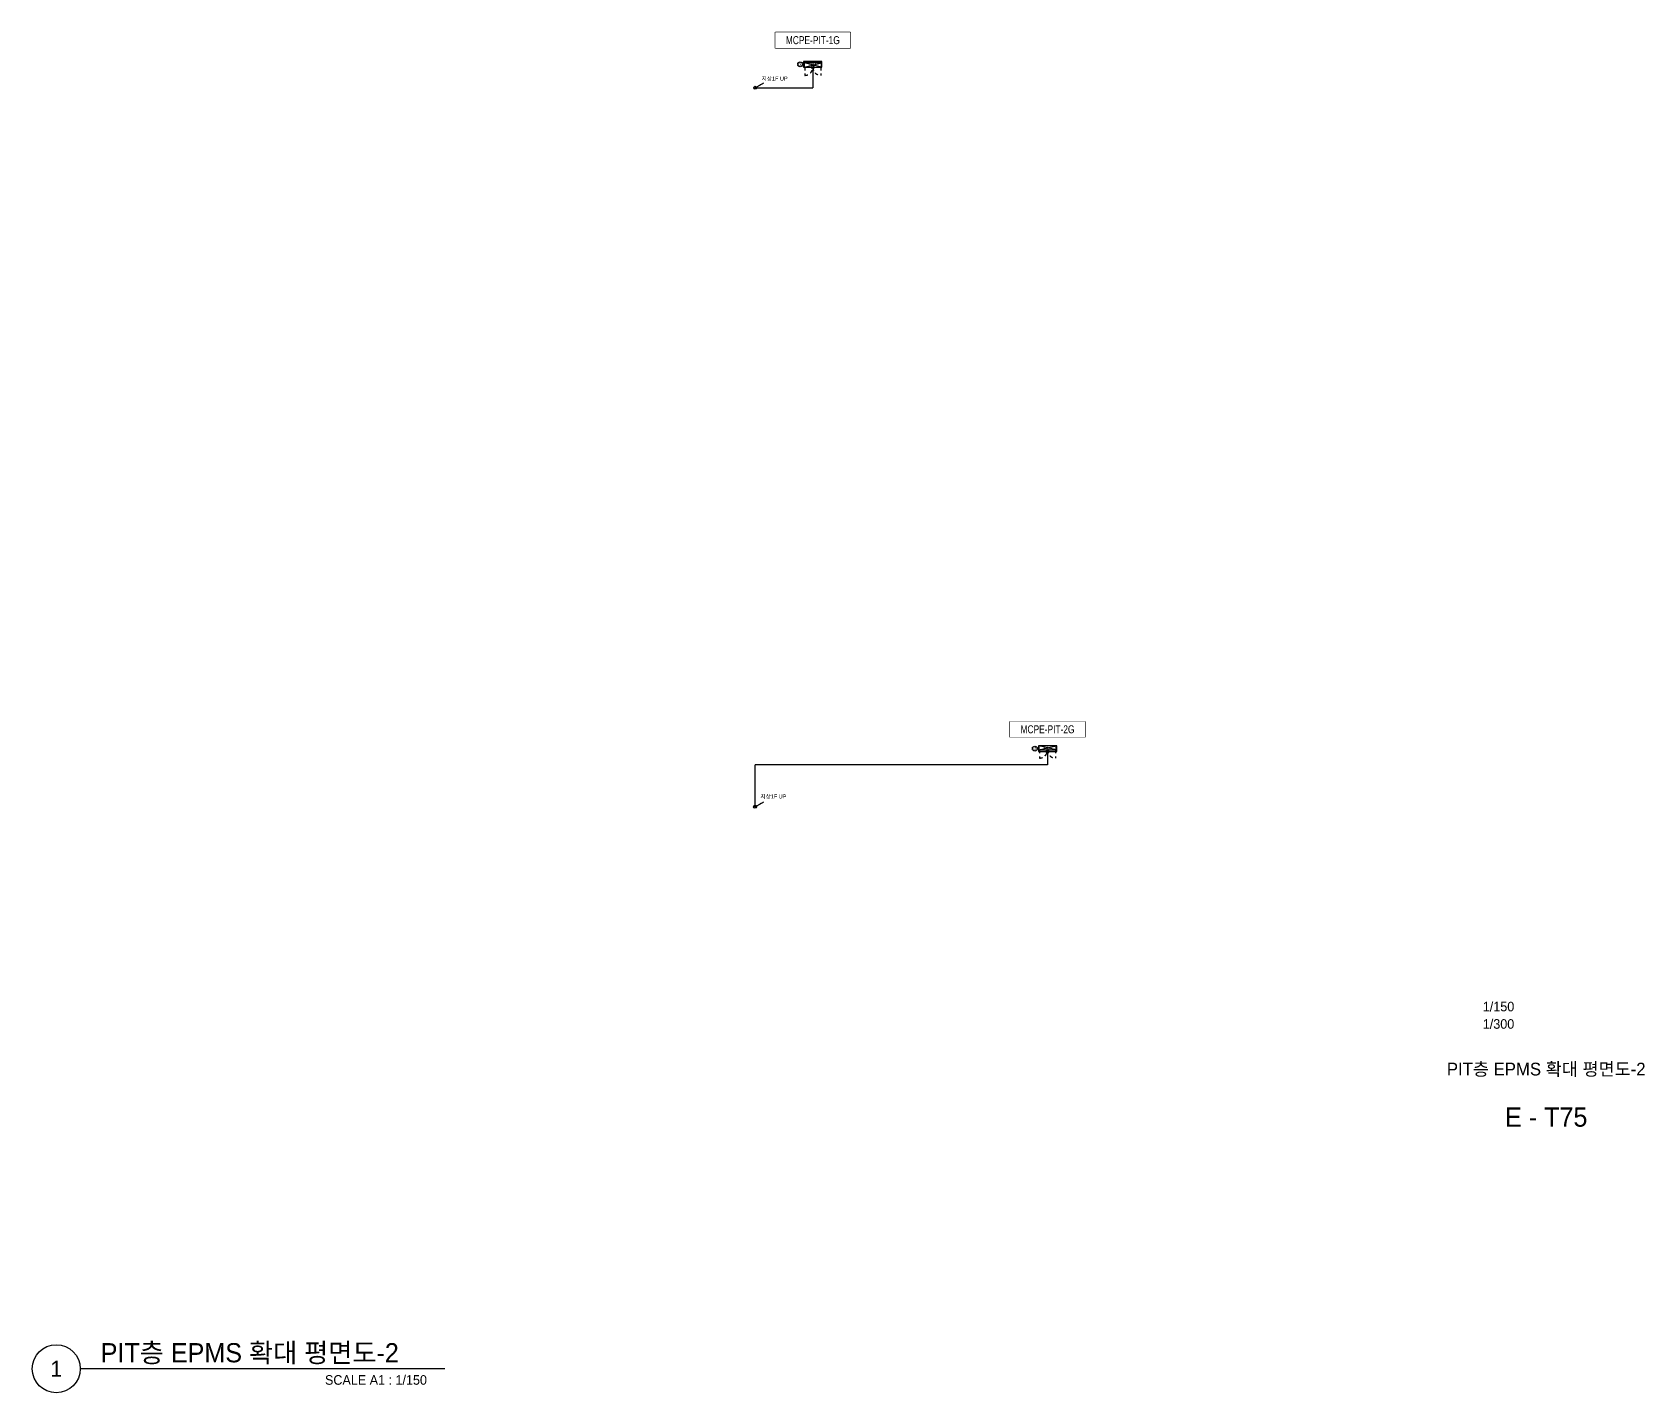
# Model space of a CAD drawing. Header units: millimetres. Extents: x 89450 to 753248, y -530175 to 1209785.
# Drawn here: x 424114 to 499693, y -530175 to -466410 of the extents above; entities that cross this region are included whole.
import ezdxf
from ezdxf.enums import TextEntityAlignment as Align

# ---------------------------------------------------------------- set-up
doc = ezdxf.new("R2010")
doc.units = ezdxf.units.MM
doc.header["$LTSCALE"] = 150
doc.linetypes.add('CONTINOUS', pattern=[0])
doc.linetypes.add('D1', pattern=[3, 1, -1, 1])
for name, color, linetype in [('------01 Motor Control Panel or Center', 4, 'Continuous'), ('-----29 Indicator', 1, 'Continuous'), ('-----41 Drawing Title', 2, 'Continuous'), ('-----42 Drawing Number', 2, 'Continuous'), ('-----43 Drawing Scale', 3, 'Continuous'), ('-----99 EPMS CABLE DUCT', 4, 'Continuous'), ('-----99 EPMS CONDUIT', 4, 'Continuous'), ('-----99 EPMS DEVICE', 3, 'Continuous')]:
    doc.layers.add(name, color=color, linetype=linetype)
doc.styles.add('ELEC', font='')
doc.styles.get('ELEC').set_extended_font_data('Dotum')

# ---------------------------------------------------------------- blocks, each defined once
blk = doc.blocks.new('MCP_EQUIPMENT-2')
at = {"color": 161}
for p, q in [((200, 400), (0, -400)), ((200, -400), (0, 400))]:
    blk.add_line(p, q, dxfattribs=at)
at = {"color": 161, "linetype": 'D1'}
for p, q in [((200, 380), (580, 380)), ((200, -380), (580, -380))]:
    blk.add_line(p, q, dxfattribs=at)
at = {"color": 161}
blk.add_lwpolyline([(200, 400), (0, 400), (0, -400), (200, -400)], close=True, dxfattribs=at)
at = {"color": 161, "linetype": 'D1'}
for centre, start, end in [((200, 380), 270, 0), ((200, -380), 0, 90)]:
    blk.add_arc(centre, 380, start, end, dxfattribs=at)

msp = doc.modelspace()

# ---------------------------------------------------------------- linework, layer by layer
at = {"layer": '------01 Motor Control Panel or Center', "linetype": 'CONTINOUS', "elevation": 0}
for points in [[(462452, -466410), (462452, -467150), (458948, -467150), (458948, -466410)], [(473452, -498710), (473452, -499450), (469948, -499450), (469948, -498710)]]:
    msp.add_lwpolyline(points, close=True, dxfattribs=at)
at = {"layer": '-----29 Indicator'}
for centre in [(460111, -467915), (471111, -499985)]:
    msp.add_circle(centre, 114, dxfattribs=at)
at = {"layer": '-----41 Drawing Title', "color": 7}
msp.add_line((443455, -529050), (426364, -529050), dxfattribs=at)
msp.add_circle((425239, -529050), 1125, dxfattribs=at)
at = {"layer": '-----99 EPMS CABLE DUCT'}
for p, q in [((457997, -469011), (458403, -468777)), ((457997, -469011), (460700, -469011)), ((457996, -502706), (457996, -500751)), ((457996, -502706), (458402, -502472))]:
    msp.add_line(p, q, dxfattribs=at)
at = {"layer": '-----99 EPMS CABLE DUCT', "elevation": 0}
for points in [[(458403, -468777, 0, 70, 0), (458226, -468878, 40, 40, 0)], [(458402, -502472, 0, 70, 0), (458226, -502574, 40, 40, 0)]]:
    msp.add_lwpolyline(points, format="xyseb", dxfattribs=at)
at = {"layer": '-----99 EPMS CABLE DUCT'}
for centre in [(457997, -469011), (457996, -502706)]:
    msp.add_circle(centre, 10, dxfattribs=at)
at = {"layer": '-----99 EPMS CONDUIT'}
for p, q in [((460700, -468050), (460700, -469011)), ((471706, -500120), (471706, -500751)), ((471706, -500751), (457996, -500751))]:
    msp.add_line(p, q, dxfattribs=at)
for centre in [(457997, -469011), (457996, -502706)]:
    msp.add_circle(centre, 69.6, dxfattribs=at)
for centre in [(460700, -468050), (471700, -500120)]:
    msp.add_arc(centre, 63.8, 300, 240, dxfattribs=at)
at = {"layer": '-----99 EPMS DEVICE', "color": 2, "elevation": 0}
for points in [[(461130, -467780), (460270, -467780), (460270, -468050), (461130, -468050)], [(472130, -499850), (471270, -499850), (471270, -500120), (472130, -500120)]]:
    msp.add_lwpolyline(points, close=True, dxfattribs=at)

# ---------------------------------------------------------------- block references
at = {"layer": '------01 Motor Control Panel or Center', "rotation": 270}
for p in [(460700, -467850), (471700, -499850)]:
    msp.add_blockref('MCP_EQUIPMENT-2', p, dxfattribs=at)

# ---------------------------------------------------------------- texts
at = {"layer": '-----29 Indicator', "style": 'ELEC'}
for s, p in [('538', (460111, -467915)), ('539', (471111, -499985))]:
    msp.add_text(s, height=150, dxfattribs=at).set_placement(p, align=Align.MIDDLE_CENTER)
at = {"layer": '-----41 Drawing Title', "style": 'ELEC'}
msp.add_text('PIT층 EPMS 확대 평면도-2', height=600, dxfattribs=at).set_placement((495075, -515005), align=Align.MIDDLE_CENTER)
at = {"layer": '-----41 Drawing Title', "color": 2, "style": 'ELEC'}
msp.add_text('PIT층 EPMS 확대 평면도-2', height=900, dxfattribs=at).set_placement((427323, -528750))
at = {"layer": '-----41 Drawing Title', "color": 7, "style": 'ELEC'}
msp.add_text('1', height=750, dxfattribs=at).set_placement((425239, -529050), align=Align.MIDDLE)
at = {"layer": '-----41 Drawing Title', "style": 'ELEC'}
msp.add_text('SCALE A1 : 1/150', height=450, dxfattribs=at).set_placement((442613, -529800), align=Align.RIGHT)
at = {"layer": '-----42 Drawing Number', "style": 'ELEC'}
msp.add_text('E - T75', height=900, dxfattribs=at).set_placement((495075, -517255), align=Align.MIDDLE_CENTER)
at = {"layer": '-----43 Drawing Scale', "style": 'ELEC'}
for s, p in [('1/150', (492840, -512075)), ('1/300', (492840, -512890))]:
    msp.add_text(s, height=450, dxfattribs=at).set_placement(p, align=Align.MIDDLE_CENTER)
at = {"layer": '-----99 EPMS CABLE DUCT', "style": 'ELEC'}
for p in [(458302, -468674), (458245, -502322)]:
    msp.add_text('지상1F UP', height=187.7, dxfattribs=at).set_placement(p)
at = {"layer": '-----99 EPMS DEVICE', "color": 2, "style": 'ELEC', "width": 0.9}
for p in [(460691, -467915), (471691, -499984)]:
    msp.add_text('DM', height=168, dxfattribs=at).set_placement(p, align=Align.MIDDLE)

# ---------------------------------------------------------------- next in the draw order: wipeouts: each hides what was drawn before it
at = {"color": 1}
for points in [[(458948, -466410), (462452, -466410), (462452, -467150), (458948, -467150)], [(469948, -498710), (473452, -498710), (473452, -499450), (469948, -499450)]]:
    msp.add_wipeout(points, dxfattribs=at).dxf.layer = '------01 Motor Control Panel or Center'

# ---------------------------------------------------------------- next in the draw order: texts
at = {"layer": '------01 Motor Control Panel or Center', "linetype": 'CONTINOUS', "style": 'ELEC', "width": 0.8}
for s, p in [('MCPE-PIT-1G', (460700, -466780)), ('MCPE-PIT-2G', (471700, -499080))]:
    msp.add_text(s, height=375, dxfattribs=at).set_placement(p, align=Align.MIDDLE)

doc.saveas('drawing.dxf')
